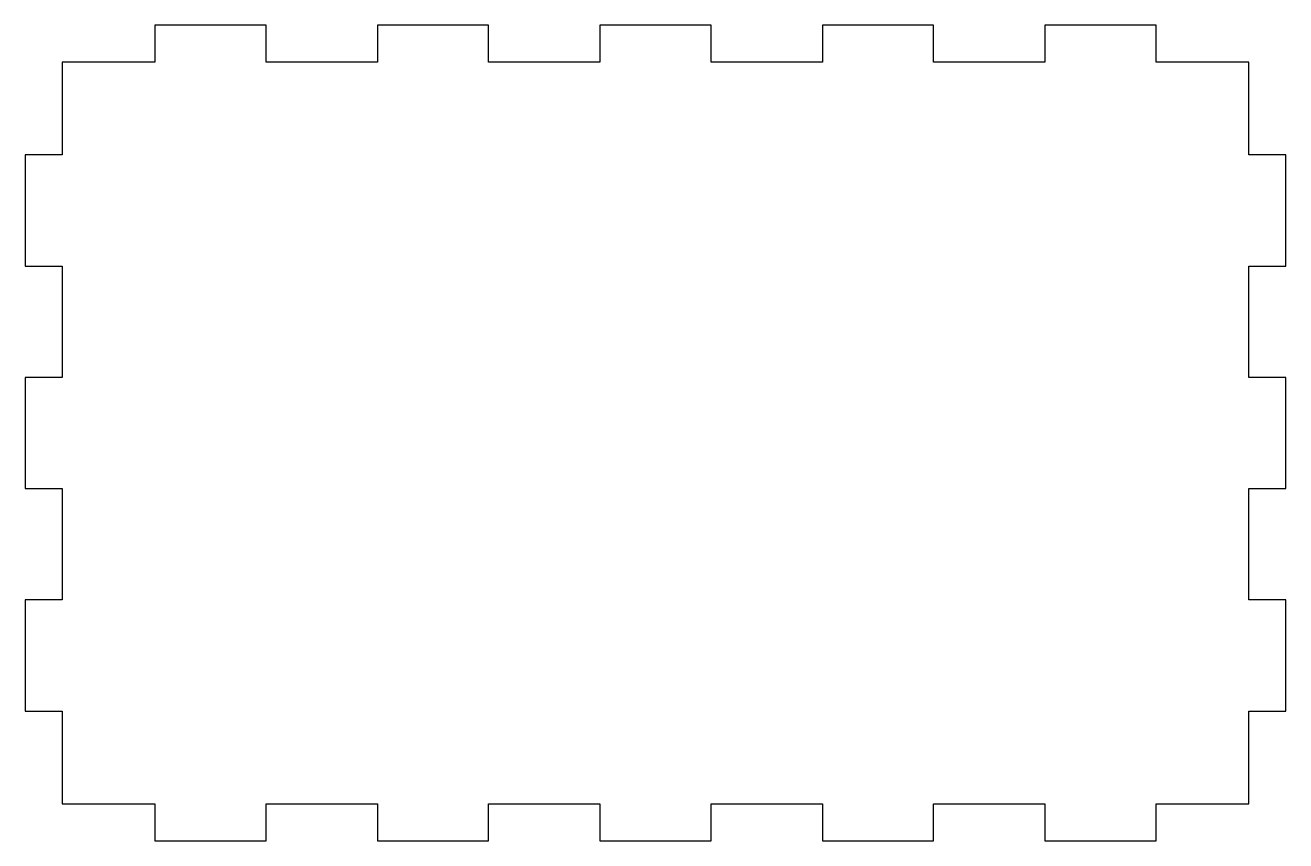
# Model space of a CAD drawing. Header units: millimetres. Extents: x -85 to 85, y -55 to 55.
import ezdxf

# ---------------------------------------------------------------- set-up
doc = ezdxf.new("R2010")
doc.units = ezdxf.units.MM
doc.layers.get('0').update_dxf_attribs({"linetype": 'CONTINUOUS'})

msp = doc.modelspace()

# ---------------------------------------------------------------- linework, layer by layer
msp.add_lwpolyline([(37.5, -50), (52.5, -50), (52.5, -55), (67.5, -55), (67.5, -50), (80, -50), (80, -37.5), (85, -37.5), (85, -22.5), (80, -22.5), (80, -7.5), (85, -7.5), (85, 7.5), (80, 7.5), (80, 22.5), (85, 22.5), (85, 37.5), (80, 37.5), (80, 50), (67.5, 50), (67.5, 55), (52.5, 55), (52.5, 50), (37.5, 50), (37.5, 55), (22.5, 55), (22.5, 50), (7.5, 50), (7.5, 55), (-7.5, 55), (-7.5, 50), (-22.5, 50), (-22.5, 55), (-37.5, 55), (-37.5, 50), (-52.5, 50), (-52.5, 55), (-67.5, 55), (-67.5, 50), (-80, 50), (-80, 37.5), (-85, 37.5), (-85, 22.5), (-80, 22.5), (-80, 7.5), (-85, 7.5), (-85, -7.5), (-80, -7.5), (-80, -22.5), (-85, -22.5), (-85, -37.5), (-80, -37.5), (-80, -50), (-67.5, -50), (-67.5, -55), (-52.5, -55), (-52.5, -50), (-37.5, -50), (-37.5, -55), (-22.5, -55), (-22.5, -50), (-7.5, -50), (-7.5, -55), (7.5, -55), (7.5, -50), (22.5, -50), (22.5, -55), (37.5, -55)], close=True)

doc.saveas('drawing.dxf')
